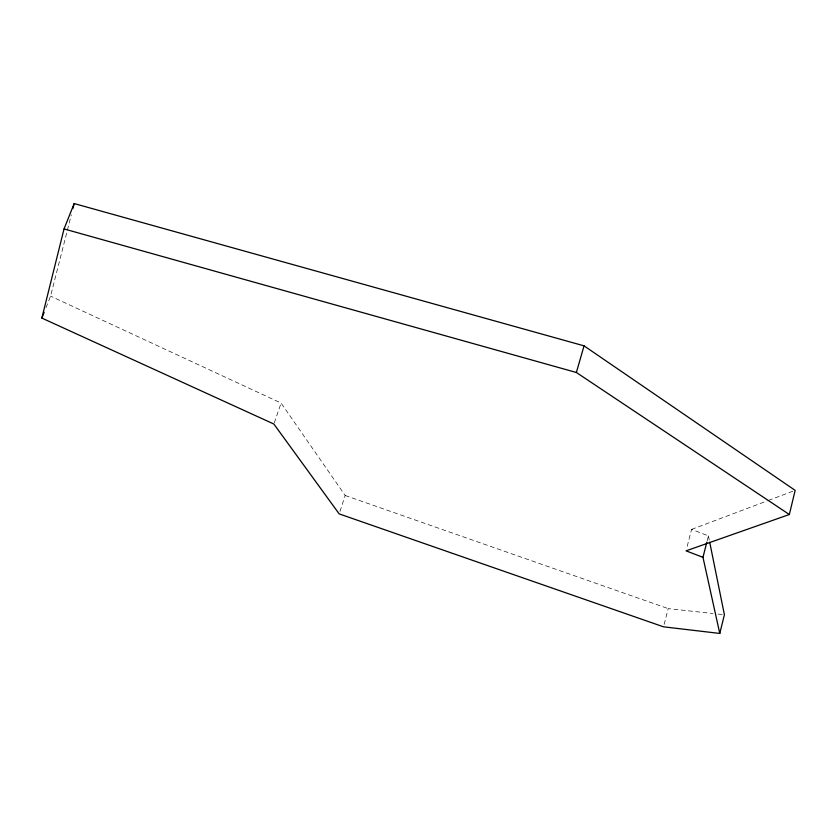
<?xml version="1.0" encoding="UTF-8"?>
<svg xmlns="http://www.w3.org/2000/svg" width="837" height="837" viewBox="0 0 837 837"><rect width="100%" height="100%" fill="white"/><g stroke="black" fill="none" stroke-linecap="round" stroke-linejoin="round"><path stroke-width="0.63" stroke-dasharray="4.18 3.14" d="M707.15 540.943L708.426 535.9L691.582 529.402L686.696 548.329M45.983 307.681L50.565 296.12L71.312 214.816M664.128 624.392L668.208 608.614L712.915 613.5M339.968 511.428L345.168 495.483L281.096 403.068L50.565 296.12M274.306 422.811L281.096 403.068M691.582 529.402L767.121 500.924M768.345 500.463L792.712 491.277M718.02 614.065L723.126 614.62M345.168 495.483L668.208 608.614M708.426 535.9L709.462 540.984"/><path stroke-width="1.26" d="M719.778 633.442L702.975 557.316L686.047 550.851L789.343 514.514L795.15 490.367L584.048 345.848L74.179 203.558L64.041 228.93L41.85 318.081L273.877 424.045L339.173 513.887L663.5 626.819L719.778 633.442L724.403 614.756L709.724 542.261M702.975 557.316L706.826 542.198M72.903 208.559L74.179 203.558M789.343 514.514L576.369 372.486L584.048 345.848M41.85 318.081L44.141 312.306M64.041 228.93L576.369 372.486"/></g></svg>
